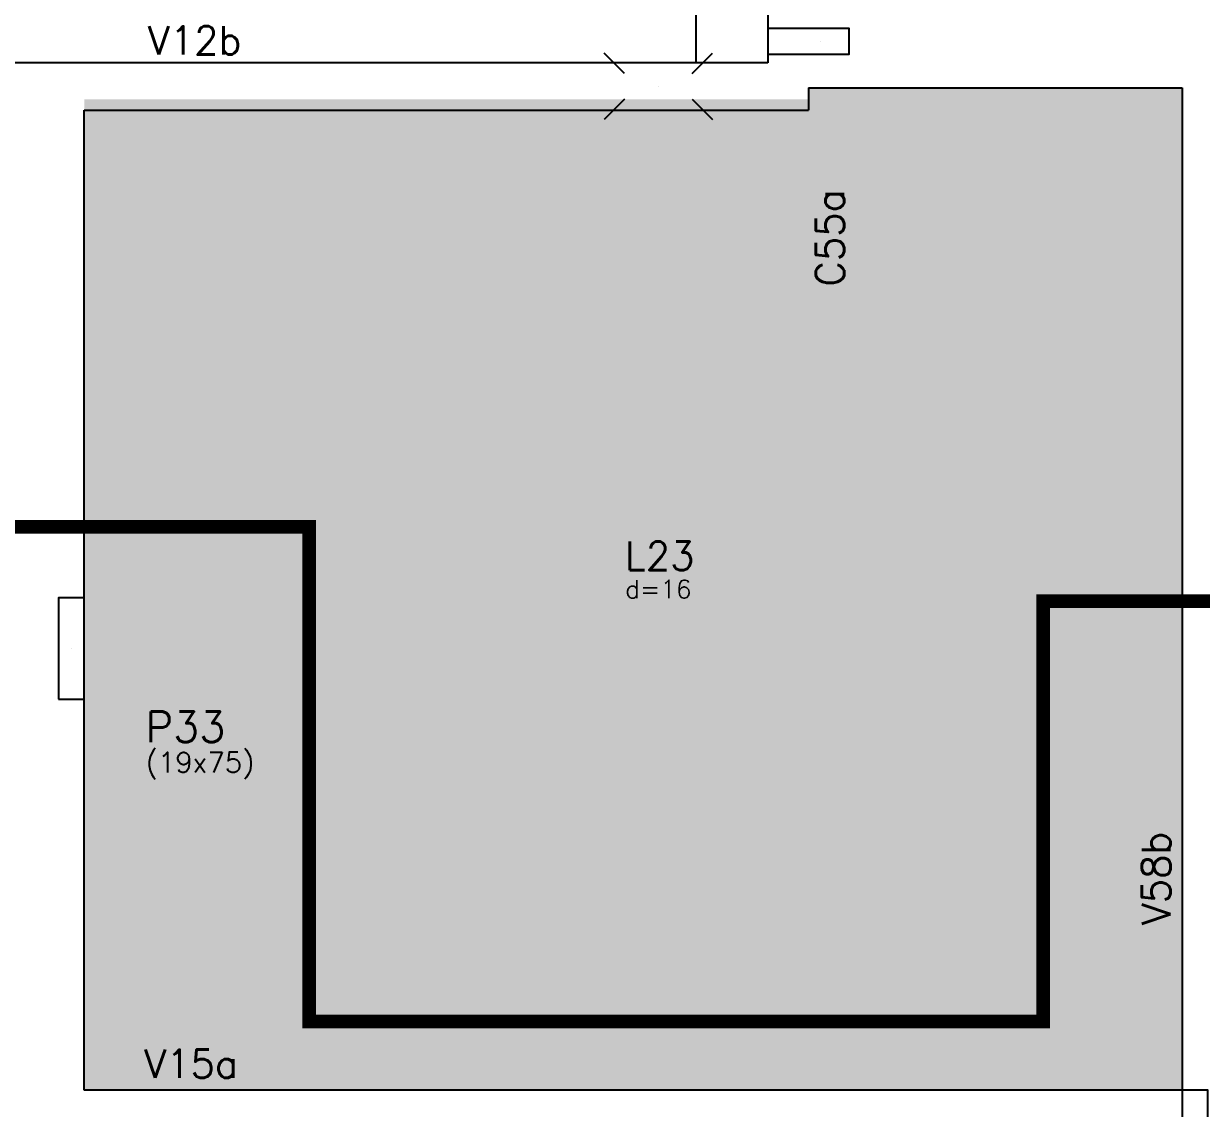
# Model space of a CAD drawing. Extents: x -40810 to 33675, y -2018 to 21213.
# Drawn here: x -4390 to -3519, y 10546 to 11349 of the extents above; entities that cross this region are included whole.
import ezdxf

# ---------------------------------------------------------------- set-up
doc = ezdxf.new("R2010")
doc.units = 0
for name, color, linetype in [('1', 5, 'Continuous'), ('10', 7, 'Continuous'), ('12', 3, 'Continuous'), ('13', 7, 'Continuous'), ('130', 24, 'Continuous'), ('242', 3, 'Continuous'), ('4', 2, 'Continuous'), ('6', 6, 'Continuous'), ('8', 5, 'Continuous'), ('9', 3, 'Continuous'), ('STEPHANIE', 6, 'Continuous')]:
    doc.layers.add(name, color=color, linetype=linetype)
doc.styles.get("Standard").update_dxf_attribs({"font": 'romans.shx', "width": 0.8})

msp = doc.modelspace()

# ---------------------------------------------------------------- linework, layer by layer
at = {"layer": '1'}
msp.add_line((-3892.753, 11987.113), (-3892.753, 11319.613), dxfattribs=at)
for points in [[(-3839.253, 11993.613), (-3839.253, 11322.113)], [(-4367.753, 11319.613), (-4538.753, 11319.613)], [(-3920.417, 11319.613), (-4367.753, 11319.613)], [(-3839.253, 11319.613), (-3920.417, 11319.613)], [(-3839.253, 11322.113), (-3839.253, 11319.613)], [(-3809.253, 11301.113), (-3532.753, 11301.113)], [(-3809.253, 11301.113), (-3809.253, 11284.613)], [(-3532.753, 11301.113), (-3532.753, 10559.113)], [(-4345.253, 10923.613), (-4345.253, 11284.613)], [(-4345.253, 11284.613), (-3920.417, 11284.613)], [(-3920.417, 11284.613), (-3809.253, 11284.613)], [(-4345.253, 10559.113), (-4345.253, 10848.613)], [(-3532.753, 10559.113), (-4345.253, 10559.113)]]:
    msp.add_lwpolyline(points, dxfattribs=at)
at = {"layer": '130'}
for points in [[(-3532.753, 11301.113), (-3809.253, 11301.113), (-3809.253, 11292.613)], [(-3532.753, 11301.113), (-3809.253, 11292.613), (-3532.753, 10559.113)], [(-3532.753, 11301.113), (-3532.753, 10559.113), (-3532.753, 11301.113)], [(-4345.253, 11292.613), (-4345.253, 10559.113), (-3532.753, 10559.113)], [(-4345.253, 11292.613), (-3532.753, 10559.113), (-3809.253, 11292.613)]]:
    msp.add_solid(points, dxfattribs=at)
at = {"layer": '242'}
for p, q in [((-3800.753, 11335.613), (-3800.753, 11335.613)), ((-3920.417, 11302.113), (-3920.417, 11302.113)), ((-4354.753, 10886.113), (-4354.753, 10886.113))]:
    msp.add_line(p, q, dxfattribs=at)
at = {"layer": '4'}
for points in [[(-3839.253, 11326.113), (-3779.253, 11326.113), (-3779.253, 11345.113), (-3839.253, 11345.113), (-3839.253, 11326.113)], [(-4364.253, 10848.613), (-4345.253, 10848.613), (-4345.253, 10923.613), (-4364.253, 10923.613), (-4364.253, 10848.613)], [(-3532.753, 10489.113), (-3513.753, 10489.113), (-3513.753, 10559.113), (-3532.753, 10559.113), (-3532.753, 10489.113)]]:
    msp.add_lwpolyline(points, dxfattribs=at)
at = {"layer": '6'}
for p, q in [((-3945.417, 11311.613), (-3960.417, 11326.613)), ((-3895.417, 11311.613), (-3880.417, 11326.613)), ((-3945.417, 11292.613), (-3960.417, 11277.613)), ((-3895.417, 11292.613), (-3880.417, 11277.613))]:
    msp.add_line(p, q, dxfattribs=at)
at = {"layer": 'STEPHANIE', "linetype": 'Continuous', "const_width": 10}
msp.add_lwpolyline([(-6899.403, 10976.125), (-4178.727, 10976.125), (-4178.727, 10609.85), (-3635.661, 10609.85), (-3635.661, 10920.999), (-2643.32, 10920.999)], dxfattribs=at)

# ---------------------------------------------------------------- texts
at = {"layer": '10'}
msp.add_text('L23', height=21, dxfattribs=at).set_placement((-3944.964, 10944.109))
at = {"layer": '12'}
msp.add_text('(19x75)', height=15, dxfattribs=at).set_placement((-4299.677, 10794.277))
at = {"layer": '13'}
msp.add_text('d=16', height=13.5, dxfattribs=at).set_placement((-3944.964, 10923.214))
at = {"layer": '8'}
for s, p in [('V12b', (-4298.076, 11325.668)), ('V15a', (-4300.726, 10568.103))]:
    msp.add_text(s, height=21, dxfattribs=at).set_placement(p)
for s, p in [('C55a', (-3782.812, 11153.928)), ('V58b', (-3541.49, 10681.195))]:
    msp.add_text(s, height=21, rotation=90, dxfattribs=at).set_placement(p)
at = {"layer": '9'}
msp.add_text('P33', height=22.5, dxfattribs=at).set_placement((-4299.677, 10816.777))

doc.saveas('drawing.dxf')
